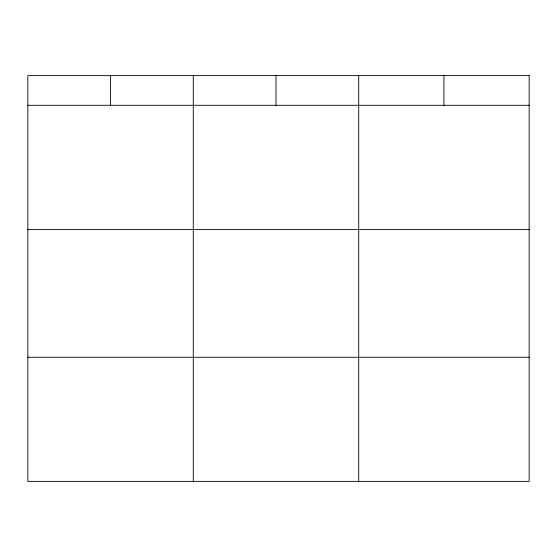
<?xml version="1.0" encoding="UTF-8"?>
<svg xmlns="http://www.w3.org/2000/svg" width="557" height="557" viewBox="0 0 557 557"><rect width="100%" height="100%" fill="white"/><g stroke="black" fill="none" stroke-linecap="round" stroke-linejoin="round"><path stroke-width="0.84" d="M27.85 105.294L529.15 105.294M27.85 229.407L529.15 229.407M27.85 357.274L529.15 357.274M443.929 75.613L443.929 105.294M358.708 75.613L358.708 481.387M275.993 75.613L275.993 105.294M193.279 75.613L193.279 481.387M110.565 75.613L110.565 105.294M529.15 75.613L27.85 75.613L27.85 481.387L529.15 481.387L529.15 75.613"/></g></svg>
